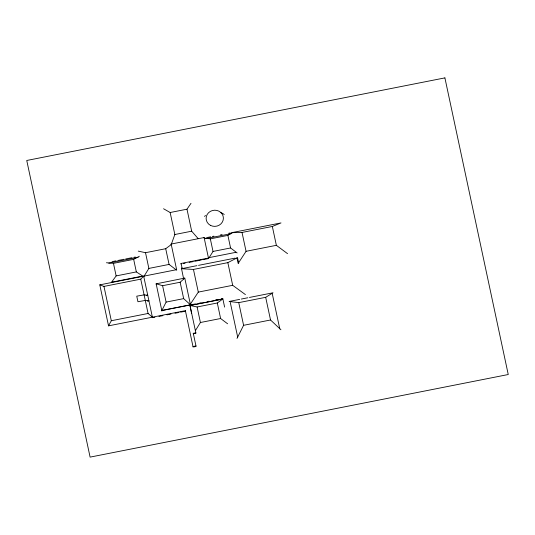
<?xml version="1.0" encoding="UTF-8"?>
<svg xmlns="http://www.w3.org/2000/svg" width="535" height="535" viewBox="0 0 535 535"><rect width="100%" height="100%" fill="white"/><g stroke="black" fill="none" stroke-linecap="round" stroke-linejoin="round"><path stroke-width="0.8" d="M138.271 251.116L145.513 252.701L165.716 248.708L171.207 244.609L174.845 234.517L170.15 212.515L163.549 208.744M237.005 338.421L243.592 325.313L238.75 302.636L229.114 301.459M161.911 311.069L156.153 283.751L162.6 285.703L166.104 302.094L161.858 310.46L190.473 304.81L184.769 278.093L156.16 283.831L156.207 284.359M108.538 325.848L111.307 320.739L103.971 286.412L99.784 284.854L108.538 325.848L185.384 310.668L193.095 347.068M144.169 276.047L148.87 268.416L145.513 252.701M195.736 330.075L200.411 322.511L197.114 306.976L189.938 305.438L191.67 313.61M208.523 258.606L213.017 251.437L210.335 238.864L204.143 238.108L204.096 237.547L171.16 244.054L171.207 244.582M242.027 232.451L272.335 226.465L280.989 222.928L231.588 232.685L242.027 232.451L246.06 251.31L238.155 263.427L236.945 257.77M190.253 304.321L198.298 292.103L193.456 269.433L181.465 268.717L196.907 265.668M170.15 212.515L186.983 209.192L190.995 203.32M111.293 282.574L116.142 275.913L136.345 271.92L143.072 276.301M103.971 286.412L140.745 279.15L143.694 276.18L152.495 317.703M162.6 285.703L180.155 282.239L184.769 278.093M197.114 306.976L217.317 302.984L222.874 298.938L224.606 307.103M238.75 302.636L265.688 297.32L273.024 292.785M210.335 238.864L227.89 235.393L232.758 232.451M106.432 262.745L113.46 263.34L133.663 259.348L139.368 256.238M193.456 269.433L227.843 262.638L237.527 257.643L238.73 263.267M174.845 234.517L191.684 231.194L198.117 238.577M206.597 237.62L210.683 236.811M212.321 236.49L213.953 236.169M220.494 234.878L222.132 234.551M228.672 233.26L230.304 232.939M205.493 238.71L231.769 233.521M112.056 261.635L116.075 260.839M117.68 260.525L124.107 259.254M125.712 258.94L132.138 257.669M133.743 257.348L135.348 257.034M108.779 263.16L138.197 257.348M213.017 251.437L230.572 247.966L237.139 252.948M148.87 268.416L169.073 264.424L176.048 269.747M209.513 257.536L235.788 252.346M181.071 263.996L181.024 263.467L208.469 258.044L204.096 237.547M183.492 263.514L185.11 263.2M189.143 262.397L193.182 261.602M194.793 261.287L201.254 260.01M202.865 259.689L208.516 258.572L208.469 258.044M246.06 251.31L276.361 245.324L287.556 253.67M181.465 268.69L181.418 268.162L182.087 268.028L181.024 263.467M111.975 282.139L142.216 276.167M99.784 284.854L176.63 269.673L171.16 244.054M198.532 265.347L235.092 258.124M198.298 292.103L232.685 285.315L245.425 294.604M166.104 302.094L183.659 298.624L190.473 304.81M191.436 304.703L195.456 303.907M199.468 303.118L201.073 302.797M207.5 301.526L209.111 301.212M215.531 299.941L217.143 299.627M221.156 298.831L222.761 298.51M111.307 320.739L148.075 313.477L152.448 317.175M189.938 305.438L222.874 298.938M190.988 305.358L221.858 299.259M229.93 301.299L239.687 299.373M241.312 299.052L247.819 297.768M249.444 297.447L272.215 292.946M153.298 317.543L154.909 317.228M158.922 316.432L162.941 315.643M166.953 314.847L170.973 314.052M174.992 313.263L179.004 312.467M180.609 312.152L184.628 311.357M200.411 322.511L220.614 318.519L227.609 323.782M193.322 333.847L193.275 333.318L195.837 332.817L189.898 305.024L161.864 310.541M194.6 333.599L195.884 333.345L195.837 332.817M243.592 325.313L270.529 319.99L280.922 329.747M193.048 346.54L195.977 345.958L193.275 333.318M193.824 346.921L195.288 346.633M146.135 295.521L147.767 295.233L144.102 294.872L136.753 296.176L137.943 301.74L145.293 300.436L148.957 300.804L147.319 301.091M272.335 226.465L276.361 245.324M272.342 294.063L279.772 328.838M265.688 297.32L270.529 319.99M227.89 235.393L230.572 247.966M227.843 262.638L232.685 285.315M230.264 302.375L237.694 337.15M186.983 209.192L191.684 231.194M181.418 268.162L183.652 278.936M180.155 282.239L183.659 298.624M165.716 248.708L169.073 264.424M140.745 279.15L148.075 313.477M133.663 259.348L136.345 271.92M113.46 263.34L116.142 275.913M217.317 302.984L220.614 318.519M195.977 345.958L196.017 346.486M189.898 305.024L189.945 305.552M182.087 268.028L182.134 268.557M185.384 310.668L185.431 311.196M176.63 269.673L176.677 270.202M143.694 276.18L143.741 276.709M204.537 216.461A13.997 13.087 -5 0 1 205.514 215.458M220.534 212.495A13.997 13.087 -5 0 1 224.245 214.522M444.899 77.883L26.75 160.48L90.101 457.117L508.25 374.52L444.899 77.883M210.536 225.395A8.64 8.079 -5 0 0 223.389 218.086A8.64 8.079 -5 0 0 210.329 211.399A8.64 8.079 -5 0 0 210.536 225.395"/></g></svg>
